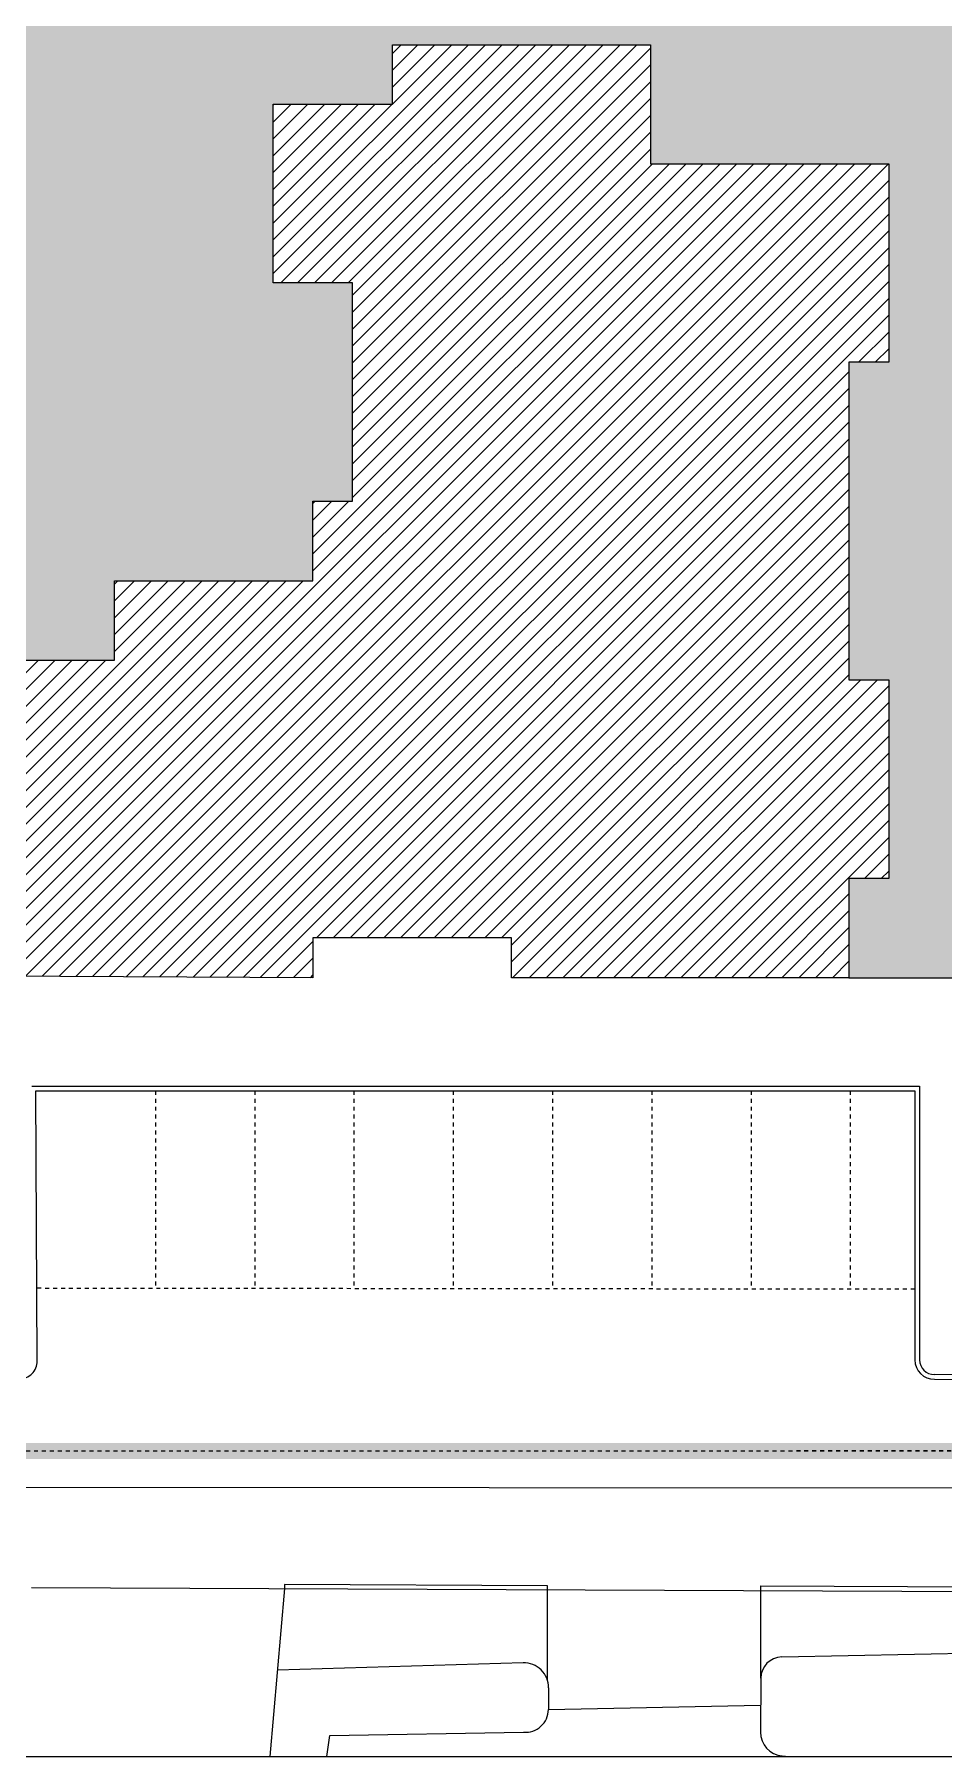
# Model space of a CAD drawing. Header units: millimetres. Extents: x -19 to 261, y -91 to 25.
# Drawn here: x 48.68 to 71.58, y -91.27 to -47.89 of the extents above; entities that cross this region are included whole.
import ezdxf

# ---------------------------------------------------------------- set-up
doc = ezdxf.new("R2010")
doc.units = ezdxf.units.MM
doc.linetypes.add('LINEA-LINEETTE2_S13', pattern=[0.1, 0, -0.1])
doc.linetypes.add('NASCOSTA2_S15', pattern=[0.5, 0, -0.1, 0, -0.1, 0, -0.1, 0, -0.1, 0, -0.1])
doc.layers.add('XR$4$STANDARD_1', color=7, linetype='Continuous', lineweight=18, true_color=0x000000)

# ---------------------------------------------------------------- blocks, each defined once
blk = doc.blocks.new('ELEMENTO_RETINO_24')
at = {"layer": 'XR$4$STANDARD_1', "lineweight": 18, "true_color": 0x579100}
for points in [[(49.169, -83.373), (49.169, -83.773), (48.169, -83.773), (48.169, -83.373)], [(50.169, -83.373), (50.169, -83.773), (49.169, -83.773), (49.169, -83.373)], [(51.169, -83.373), (51.169, -83.773), (50.169, -83.773), (50.169, -83.373)], [(52.169, -83.373), (52.169, -83.773), (51.169, -83.773), (51.169, -83.373)], [(53.169, -83.373), (53.169, -83.773), (52.169, -83.773), (52.169, -83.373)], [(54.169, -83.373), (54.169, -83.773), (53.169, -83.773), (53.169, -83.373)], [(55.169, -83.373), (55.169, -83.773), (54.169, -83.773), (54.169, -83.373)], [(56.169, -83.373), (56.169, -83.773), (55.169, -83.773), (55.169, -83.373)], [(57.169, -83.373), (57.169, -83.773), (56.169, -83.773), (56.169, -83.373)], [(58.169, -83.373), (58.169, -83.773), (57.169, -83.773), (57.169, -83.373)], [(59.169, -83.373), (59.169, -83.773), (58.169, -83.773), (58.169, -83.373)], [(60.169, -83.373), (60.169, -83.773), (59.169, -83.773), (59.169, -83.373)], [(61.169, -83.373), (61.169, -83.773), (60.169, -83.773), (60.169, -83.373)], [(62.169, -83.373), (62.169, -83.773), (61.169, -83.773), (61.169, -83.373)], [(63.169, -83.373), (63.169, -83.773), (62.169, -83.773), (62.169, -83.373)], [(64.169, -83.373), (64.169, -83.773), (63.169, -83.773), (63.169, -83.373)], [(65.169, -83.373), (65.169, -83.773), (64.169, -83.773), (64.169, -83.373)], [(66.169, -83.373), (66.169, -83.773), (65.169, -83.773), (65.169, -83.373)], [(67.169, -83.373), (67.169, -83.773), (66.169, -83.773), (66.169, -83.373)], [(68.169, -83.372), (68.169, -83.772), (67.169, -83.773), (67.169, -83.373)], [(69.169, -83.372), (69.169, -83.772), (68.169, -83.772), (68.169, -83.372)], [(70.169, -83.372), (70.169, -83.772), (69.169, -83.772), (69.169, -83.372)], [(71.169, -83.372), (71.169, -83.772), (70.169, -83.772), (70.169, -83.372)], [(72.169, -83.372), (72.169, -83.772), (71.169, -83.772), (71.169, -83.372)]]:
    blk.add_hatch(color=74, dxfattribs=at).paths.add_polyline_path(points, flags=0)
at = {"layer": 'XR$4$STANDARD_1', "color": 18, "linetype": 'NASCOSTA2_S15', "lineweight": 18, "true_color": 0x000000}
for p, q in [((134.169, -83.57), (33.781, -83.574)), ((49.169, -83.573), (48.169, -83.573)), ((50.169, -83.573), (49.169, -83.573)), ((51.169, -83.573), (50.169, -83.573)), ((52.169, -83.573), (51.169, -83.573)), ((53.169, -83.573), (52.169, -83.573)), ((54.169, -83.573), (53.169, -83.573)), ((55.169, -83.573), (54.169, -83.573)), ((56.169, -83.573), (55.169, -83.573)), ((57.169, -83.573), (56.169, -83.573)), ((58.169, -83.573), (57.169, -83.573)), ((59.169, -83.573), (58.169, -83.573)), ((60.169, -83.573), (59.169, -83.573)), ((61.169, -83.573), (60.169, -83.573)), ((62.169, -83.573), (61.169, -83.573)), ((63.169, -83.573), (62.169, -83.573)), ((64.169, -83.573), (63.169, -83.573)), ((65.169, -83.573), (64.169, -83.573)), ((66.169, -83.573), (65.169, -83.573)), ((67.169, -83.573), (66.169, -83.573)), ((68.169, -83.572), (67.169, -83.573)), ((69.169, -83.572), (68.169, -83.572)), ((70.169, -83.572), (69.169, -83.572)), ((71.169, -83.572), (70.169, -83.572)), ((72.169, -83.572), (71.169, -83.572))]:
    blk.add_line(p, q, dxfattribs=at)

msp = doc.modelspace()

# ---------------------------------------------------------------- hatches: boundary and pattern name
at = {"layer": 'XR$4$STANDARD_1', "lineweight": 5, "true_color": 0x0000ff}
h = msp.add_hatch(dxfattribs=at)
h.set_pattern_fill('RETINO', color=5, scale=0.75, style=0, pattern_type=2)
h.set_pattern_definition([(0, (1.5, 1.5), (0.75, 0.75), [0.75, -0.75]), (90, (1.5, 1.5), (-0.75, 0.75), [0.75, -0.75])])
h.paths.add_polyline_path([(63.85, -5.361), (33.781, -5.361), (33.781, -19.979), (42.397, -19.979), (42.397, -18.979), (51.397, -18.979), (51.397, -19.979), (57.397, -19.979), (57.397, -23.979), (58.897, -23.979), (58.897, -27.479), (56.897, -27.479), (56.897, -30.979), (53.397, -30.979), (53.397, -31.979), (40.897, -31.979), (40.897, -30.979), (33.781, -30.979), (33.781, -79.858), (47.301, -79.799), (47.31, -71.607), (48.194, -71.612), (48.194, -68.151), (47.194, -68.151), (47.194, -63.651), (50.694, -63.651), (50.694, -61.651), (55.694, -61.651), (55.694, -59.651), (56.694, -59.651), (56.694, -54.151), (54.694, -54.151), (54.694, -49.651), (57.694, -49.651), (57.694, -48.151), (64.194, -48.151), (64.194, -51.151), (70.194, -51.151), (70.194, -56.151), (69.194, -56.151), (69.194, -64.151), (70.194, -64.151), (70.194, -69.151), (69.194, -69.151), (69.194, -71.653), (71.806, -71.653), (71.806, -62.797), (78.148, -62.793), (78.027, -17.953), (63.85, -17.953)], flags=0)
h = msp.add_hatch(dxfattribs=at)
h.set_pattern_fill('TRATTEGGIO_5', color=5, scale=0.2, style=0, pattern_type=2)
h.set_pattern_definition([(45, (0, 0), (-0.424264, 0.424264), []), (45, (-0.21213, 0.21213), (-0.424264, 0.424264), [])])
h.paths.add_polyline_path([(64.194, -51.151), (64.194, -48.151), (57.694, -48.151), (57.694, -49.651), (54.694, -49.651), (54.694, -54.151), (56.694, -54.151), (56.694, -59.651), (55.694, -59.651), (55.694, -61.651), (50.694, -61.651), (50.694, -63.651), (47.194, -63.651), (47.194, -68.151), (48.194, -68.151), (48.194, -71.612), (55.694, -71.651), (55.694, -70.651), (60.694, -70.651), (60.694, -71.651), (69.194, -71.656), (69.194, -69.151), (70.194, -69.151), (70.194, -64.151), (69.194, -64.151), (69.194, -56.151), (70.194, -56.151), (70.194, -51.151)], flags=0)

# ---------------------------------------------------------------- linework, layer by layer
at = {"layer": 'XR$4$STANDARD_1', "color": 5, "lineweight": 5, "true_color": 0x0000ff}
for p, q in [((57.694, -49.651), (57.694, -48.151)), ((57.694, -48.151), (64.194, -48.151)), ((64.194, -48.151), (64.194, -51.151)), ((54.694, -54.151), (54.694, -49.651)), ((54.694, -49.651), (57.694, -49.651)), ((64.194, -51.151), (70.194, -51.151)), ((70.194, -51.151), (70.194, -56.151)), ((56.694, -54.151), (54.694, -54.151)), ((56.694, -59.651), (56.694, -54.151)), ((70.194, -56.151), (69.194, -56.151)), ((69.194, -56.151), (69.194, -64.151)), ((55.694, -61.651), (55.694, -59.651)), ((55.694, -59.651), (56.694, -59.651)), ((50.694, -63.651), (50.694, -61.651)), ((50.694, -61.651), (55.694, -61.651)), ((47.194, -63.651), (50.694, -63.651)), ((69.194, -64.151), (70.194, -64.151)), ((70.194, -64.151), (70.194, -69.151)), ((70.194, -69.151), (69.194, -69.151)), ((69.194, -69.151), (69.194, -71.651)), ((60.694, -70.651), (55.694, -70.651)), ((55.694, -70.651), (55.694, -71.651)), ((60.694, -71.651), (60.694, -70.651)), ((55.694, -71.651), (47.31, -71.607)), ((69.197, -71.656), (60.694, -71.651)), ((69.194, -71.651), (69.201, -71.653)), ((69.199, -71.649), (69.197, -71.656)), ((69.201, -71.653), (71.806, -71.653)), ((48.612, -74.379), (70.97, -74.379)), ((48.713, -74.499), (70.851, -74.5)), ((48.746, -81.309), (48.713, -74.499)), ((70.852, -74.501), (70.85, -81.265)), ((70.971, -74.381), (70.97, -81.265)), ((77.45, -81.707), (71.346, -81.645)), ((71.346, -81.765), (77.306, -81.826)), ((95.511, -84.521), (33.801, -84.479)), ((48.606, -87.01), (102.889, -87.24)), ((54.976, -87.039), (54.61, -91.269)), ((61.602, -86.965), (54.975, -86.939)), ((54.975, -86.939), (54.976, -87.039)), ((61.602, -87.065), (61.602, -86.965)), ((61.602, -89.351), (61.602, -87.065)), ((66.973, -87.088), (66.974, -86.968)), ((66.973, -89.294), (66.973, -87.088)), ((66.974, -86.968), (102.659, -87.119)), ((60.985, -88.909), (54.799, -89.089)), ((67.5, -88.76), (73.392, -88.634)), ((67.5, -88.76), (73.392, -88.634)), ((66.973, -89.294), (66.964, -90.652)), ((61.629, -89.537), (61.625, -90.086)), ((61.625, -90.086), (66.969, -89.973)), ((56.116, -90.739), (61, -90.653)), ((56.046, -91.269), (56.116, -90.739)), ((33.781, -91.269), (160.419, -91.269)), ((67.513, -91.254), (67.686, -91.269))]:
    msp.add_line(p, q, dxfattribs=at)
at = {"layer": 'XR$4$STANDARD_1', "color": 18, "linetype": 'LINEA-LINEETTE2_S13', "lineweight": 5, "true_color": 0x000000}
for p, q in [((51.727, -74.5), (51.727, -79.475)), ((54.227, -74.5), (54.227, -79.475)), ((56.727, -74.5), (56.727, -79.475)), ((59.227, -74.5), (59.227, -79.475)), ((61.727, -74.5), (61.727, -79.475)), ((64.227, -74.5), (64.227, -79.475)), ((66.727, -74.5), (66.727, -79.475)), ((69.227, -74.5), (69.227, -79.475)), ((70.85, -79.499), (48.737, -79.475))]:
    msp.add_line(p, q, dxfattribs=at)
at = {"layer": 'XR$4$STANDARD_1', "color": 5, "lineweight": 5, "true_color": 0x0000ff}
for centre, radius, start, end in [((48.301, -81.314), 0.445, 270.2514, 0.6096), ((71.342, -81.273), 0.492, 180.56, 270.4643), ((71.344, -81.272), 0.374, 180.4655, 270.3698), ((61.004, -89.533), 0.625, 359.6425, 91.6671), ((67.512, -89.298), 0.538, 91.2238, 179.6195), ((61.052, -90.083), 0.573, 264.8052, 359.6425), ((67.564, -90.656), 0.6, 179.6195, 265.0755)]:
    msp.add_arc(centre, radius, start, end, dxfattribs=at)

# ---------------------------------------------------------------- block references
at = {"layer": 'XR$4$STANDARD_1', "color": 74, "lineweight": 18, "true_color": 0x579100}
msp.add_blockref('ELEMENTO_RETINO_24', (0, 0), dxfattribs=at)

doc.saveas('drawing.dxf')
